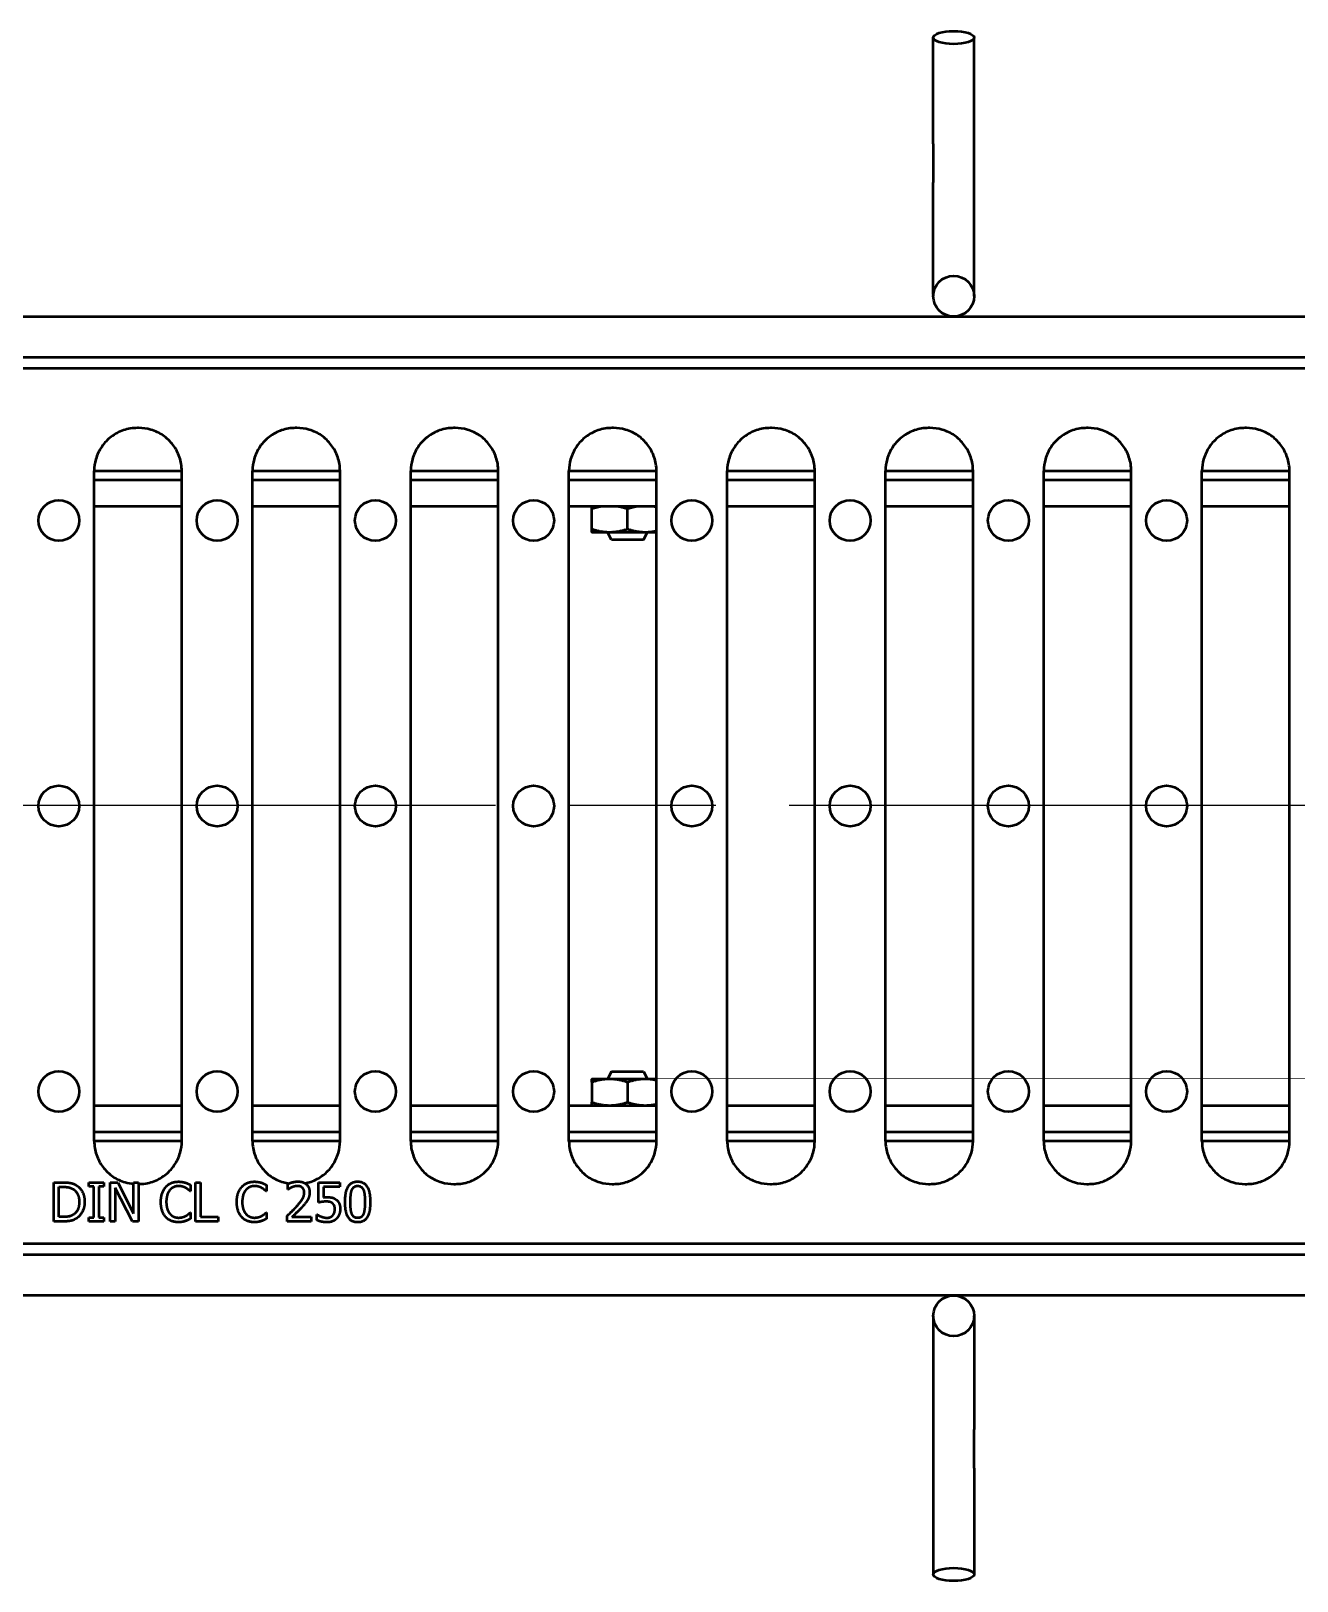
# Model space of a CAD drawing. Header units: inches. Extents: x 0 to 153, y -2 to 31.
# Drawn here: x 90.42 to 98.18, y 19.94 to 29.44 of the extents above; entities that cross this region are included whole.
import ezdxf

# ---------------------------------------------------------------- set-up
doc = ezdxf.new("R2010")
doc.units = ezdxf.units.IN
doc.header["$LTSCALE"] = 8
doc.header["$MEASUREMENT"] = 0
doc.linetypes.add('CHAIN', pattern=[0.7087, 0.4724, -0.0591, 0.1181, -0.0591])
for name, color, linetype, lineweight in [('Centerline (ANSI)', 7, 'Continuous', 25), ('grate', 30, 'Continuous', 50), ('Visible (ANSI)', 7, 'Continuous', 50)]:
    doc.layers.add(name, color=color, linetype=linetype, lineweight=lineweight)

msp = doc.modelspace()

# ---------------------------------------------------------------- linework, layer by layer
at = {"layer": 'Centerline (ANSI)', "color": 7, "linetype": 'CHAIN', "ltscale": 0.952448}
msp.add_line((152.668767, 24.694935), (26.577349, 24.694935), dxfattribs=at)
at = {"layer": 'grate', "color": 7}
for p, q in [((110.031841, 27.373388), (90.122537, 27.373388)), ((91.081045, 27.009606), (91.073332, 27.009606)), ((92.051045, 27.009606), (92.043332, 27.009606)), ((93.021045, 27.009606), (93.013332, 27.009606)), ((93.991045, 27.009606), (93.983332, 27.009606)), ((94.961045, 27.009606), (94.953332, 27.009606)), ((95.931045, 27.009606), (95.923332, 27.009606)), ((96.901045, 27.009606), (96.893332, 27.009606)), ((97.871045, 27.009606), (97.863332, 27.009606)), ((90.80887, 22.638828), (90.80887, 26.746042)), ((91.345507, 22.638828), (91.345507, 26.746042)), ((91.77887, 22.638828), (91.77887, 26.746042)), ((92.315507, 22.638828), (92.315507, 26.746042)), ((92.74887, 22.638828), (92.74887, 26.746042)), ((93.285507, 22.638828), (93.285507, 26.746042)), ((93.71887, 22.638828), (93.71887, 26.746042)), ((94.255507, 22.638828), (94.255507, 26.746042)), ((94.68887, 22.638828), (94.68887, 26.746042)), ((95.225507, 22.638828), (95.225507, 26.746042)), ((95.65887, 22.638828), (95.65887, 26.746042)), ((96.195507, 22.638828), (96.195507, 26.746042)), ((96.62887, 22.638828), (96.62887, 26.746042)), ((97.165507, 22.638828), (97.165507, 26.746042)), ((97.59887, 22.638828), (97.59887, 26.746042)), ((98.135507, 22.638828), (98.135507, 26.746042)), ((93.858189, 26.390995), (93.858189, 26.512874)), ((94.077189, 26.390995), (94.077189, 26.512874)), ((93.858189, 26.371435), (93.967689, 26.371435)), ((93.979334, 26.324935), (93.954165, 26.371435)), ((93.967689, 26.371435), (94.186689, 26.371435)), ((94.175204, 26.324935), (93.979334, 26.324935)), ((94.175204, 26.324935), (94.200372, 26.371435)), ((94.186689, 26.371435), (94.255507, 26.371435)), ((93.967689, 23.018435), (93.858189, 23.018435)), ((93.858189, 22.998874), (93.858189, 22.876995)), ((93.979334, 23.064935), (93.954165, 23.018435)), ((94.186689, 23.018435), (93.967689, 23.018435)), ((93.979334, 23.064935), (94.175204, 23.064935)), ((94.077189, 22.998874), (94.077189, 22.876995)), ((94.175204, 23.064935), (94.200372, 23.018435)), ((94.255507, 23.018435), (94.186689, 23.018435)), ((90.560624, 22.145556), (90.560624, 22.385556)), ((90.560624, 22.385556), (90.615276, 22.385556)), ((90.59252, 22.173174), (90.59252, 22.357939)), ((90.59252, 22.357939), (90.616831, 22.357939)), ((90.775146, 22.361051), (90.775146, 22.385556)), ((90.775146, 22.385556), (90.868112, 22.385556)), ((90.805681, 22.361051), (90.775146, 22.361051)), ((90.805681, 22.170062), (90.805681, 22.361051)), ((90.868112, 22.361051), (90.837577, 22.361051)), ((90.837577, 22.361051), (90.837577, 22.170062)), ((90.868112, 22.385556), (90.868112, 22.361051)), ((90.907593, 22.145556), (90.907593, 22.385556)), ((90.907593, 22.385556), (90.952909, 22.385556)), ((91.043541, 22.145556), (90.93735, 22.352493)), ((90.93735, 22.352493), (90.93735, 22.145556)), ((90.952909, 22.385556), (91.049571, 22.19554)), ((91.049571, 22.19554), (91.049571, 22.385556)), ((91.049571, 22.385556), (91.079327, 22.385556)), ((91.079327, 22.385556), (91.079327, 22.145556)), ((91.079327, 22.375264), (91.081045, 22.375264)), ((91.399457, 22.331099), (91.396929, 22.331099)), ((91.399457, 22.369608), (91.399457, 22.331099)), ((91.429214, 22.145556), (91.429214, 22.385556)), ((91.429214, 22.385556), (91.46111, 22.385556)), ((91.46111, 22.385556), (91.46111, 22.173952)), ((91.86487, 22.331099), (91.862342, 22.331099)), ((91.86487, 22.369608), (91.86487, 22.331099)), ((91.995956, 22.341991), (91.995956, 22.376221)), ((91.997707, 22.341991), (91.995956, 22.341991)), ((92.183444, 22.261861), (92.183444, 22.385556)), ((92.183444, 22.385556), (92.315114, 22.385556)), ((92.315114, 22.357355), (92.214368, 22.357355)), ((92.214368, 22.357355), (92.214368, 22.293368)), ((92.315114, 22.385556), (92.315114, 22.357355)), ((93.013332, 22.375264), (93.021045, 22.375264)), ((93.983332, 22.375264), (93.991045, 22.375264)), ((94.953332, 22.375264), (94.961045, 22.375264)), ((95.923332, 22.375264), (95.931045, 22.375264)), ((96.893332, 22.375264), (96.901045, 22.375264)), ((97.863332, 22.375264), (97.871045, 22.375264)), ((90.615859, 22.145556), (90.560624, 22.145556)), ((90.616831, 22.173174), (90.59252, 22.173174)), ((90.775146, 22.145556), (90.775146, 22.170062)), ((90.775146, 22.170062), (90.805681, 22.170062)), ((90.868112, 22.145556), (90.775146, 22.145556)), ((90.837577, 22.170062), (90.868112, 22.170062)), ((90.868112, 22.170062), (90.868112, 22.145556)), ((90.93735, 22.145556), (90.907593, 22.145556)), ((91.079327, 22.145556), (91.043541, 22.145556)), ((91.397123, 22.200013), (91.399457, 22.200013)), ((91.399457, 22.200013), (91.399457, 22.161894)), ((91.568274, 22.145556), (91.429214, 22.145556)), ((91.46111, 22.173952), (91.568274, 22.173952)), ((91.568274, 22.173952), (91.568274, 22.145556)), ((91.862537, 22.200013), (91.86487, 22.200013)), ((91.86487, 22.200013), (91.86487, 22.161894)), ((91.9909, 22.145556), (91.9909, 22.179592)), ((92.138906, 22.145556), (91.9909, 22.145556)), ((92.021045, 22.173368), (92.138906, 22.173368)), ((92.138906, 22.173368), (92.138906, 22.145556)), ((92.173525, 22.154114), (92.173525, 22.18815)), ((92.173525, 22.18815), (92.175859, 22.18815)), ((90.122537, 22.011481), (110.031841, 22.011481))]:
    msp.add_line(p, q, dxfattribs=at)
for centre in [(90.592175, 26.442435), (91.562175, 26.442435), (92.532175, 26.442435), (93.502175, 26.442435), (94.472175, 26.442435), (95.442175, 26.442435), (96.412175, 26.442435), (97.382175, 26.442435), (90.592175, 24.692435), (91.562175, 24.692435), (92.532175, 24.692435), (93.502175, 24.692435), (94.472175, 24.692435), (95.442175, 24.692435), (96.412175, 24.692435), (97.382175, 24.692435), (90.592175, 22.942435), (91.562175, 22.942435), (92.532175, 22.942435), (93.502175, 22.942435), (94.472175, 22.942435), (95.442175, 22.942435), (96.412175, 22.942435), (97.382175, 22.942435)]:
    msp.add_circle(centre, 0.125, dxfattribs=at)
for points, knots in [([(91.073332, 27.009606), (91.044413, 27.009606), (91.015114, 27.004791), (90.960949, 26.986411), (90.935321, 26.972814), (90.890451, 26.938736), (90.870603, 26.917882), (90.839005, 26.871661), (90.826822, 26.845745), (90.812346, 26.795332), (90.80887, 26.770569), (90.80887, 26.746042)], [0, 0, 0, 0, 0.2203681, 0.2203681, 0.43584837, 0.43584837, 0.64971102, 0.64971102, 0.86248458, 0.86248458, 1.04938288, 1.04938288, 1.04938288, 1.04938288]), ([(91.345507, 26.746042), (91.345507, 26.774668), (91.34074, 26.803667), (91.322554, 26.857304), (91.3091, 26.88269), (91.275347, 26.927274), (91.254655, 26.947047), (91.208662, 26.978725), (91.182789, 26.991016), (91.131763, 27.005963), (91.106278, 27.009606), (91.081045, 27.009606)], [0, 0, 0, 0, 0.21813048, 0.21813048, 0.43156713, 0.43156713, 0.64423593, 0.64423593, 0.85712066, 0.85712066, 1.04939517, 1.04939517, 1.04939517, 1.04939517]), ([(92.043332, 27.009606), (92.014413, 27.009606), (91.985114, 27.004791), (91.930949, 26.986411), (91.905321, 26.972814), (91.860451, 26.938736), (91.840603, 26.917882), (91.809005, 26.871661), (91.796822, 26.845745), (91.782346, 26.795332), (91.77887, 26.770569), (91.77887, 26.746042)], [0, 0, 0, 0, 0.2203681, 0.2203681, 0.43584837, 0.43584837, 0.64971102, 0.64971102, 0.86248458, 0.86248458, 1.04938288, 1.04938288, 1.04938288, 1.04938288]), ([(92.315507, 26.746042), (92.315507, 26.774668), (92.31074, 26.803667), (92.292554, 26.857304), (92.2791, 26.88269), (92.245347, 26.927274), (92.224655, 26.947047), (92.178662, 26.978725), (92.152789, 26.991016), (92.101763, 27.005963), (92.076278, 27.009606), (92.051045, 27.009606)], [0, 0, 0, 0, 0.21813048, 0.21813048, 0.43156713, 0.43156713, 0.64423593, 0.64423593, 0.85712066, 0.85712066, 1.04939517, 1.04939517, 1.04939517, 1.04939517]), ([(93.013332, 27.009606), (92.984413, 27.009606), (92.955114, 27.004791), (92.900949, 26.986411), (92.875321, 26.972814), (92.830451, 26.938736), (92.810603, 26.917882), (92.779005, 26.871661), (92.766822, 26.845745), (92.752346, 26.795332), (92.74887, 26.770569), (92.74887, 26.746042)], [0, 0, 0, 0, 0.2203681, 0.2203681, 0.43584837, 0.43584837, 0.64971102, 0.64971102, 0.86248458, 0.86248458, 1.04938288, 1.04938288, 1.04938288, 1.04938288]), ([(93.285507, 26.746042), (93.285507, 26.774668), (93.28074, 26.803667), (93.262554, 26.857304), (93.2491, 26.88269), (93.215347, 26.927274), (93.194655, 26.947047), (93.148662, 26.978725), (93.122789, 26.991016), (93.071763, 27.005963), (93.046278, 27.009606), (93.021045, 27.009606)], [0, 0, 0, 0, 0.21813048, 0.21813048, 0.43156713, 0.43156713, 0.64423593, 0.64423593, 0.85712066, 0.85712066, 1.04939517, 1.04939517, 1.04939517, 1.04939517]), ([(93.983332, 27.009606), (93.954413, 27.009606), (93.925114, 27.004791), (93.870949, 26.986411), (93.845321, 26.972814), (93.800451, 26.938736), (93.780603, 26.917882), (93.749005, 26.871661), (93.736822, 26.845745), (93.722346, 26.795332), (93.71887, 26.770569), (93.71887, 26.746042)], [0, 0, 0, 0, 0.2203681, 0.2203681, 0.43584837, 0.43584837, 0.64971102, 0.64971102, 0.86248458, 0.86248458, 1.04938288, 1.04938288, 1.04938288, 1.04938288]), ([(94.255507, 26.746042), (94.255507, 26.774668), (94.25074, 26.803667), (94.232554, 26.857304), (94.2191, 26.88269), (94.185347, 26.927274), (94.164655, 26.947047), (94.118662, 26.978725), (94.092789, 26.991016), (94.041763, 27.005963), (94.016278, 27.009606), (93.991045, 27.009606)], [0, 0, 0, 0, 0.21813048, 0.21813048, 0.43156713, 0.43156713, 0.64423593, 0.64423593, 0.85712066, 0.85712066, 1.04939517, 1.04939517, 1.04939517, 1.04939517]), ([(94.953332, 27.009606), (94.924413, 27.009606), (94.895114, 27.004791), (94.840949, 26.986411), (94.815321, 26.972814), (94.770451, 26.938736), (94.750603, 26.917882), (94.719005, 26.871661), (94.706822, 26.845745), (94.692346, 26.795332), (94.68887, 26.770569), (94.68887, 26.746042)], [0, 0, 0, 0, 0.2203681, 0.2203681, 0.43584837, 0.43584837, 0.64971102, 0.64971102, 0.86248458, 0.86248458, 1.04938288, 1.04938288, 1.04938288, 1.04938288]), ([(95.225507, 26.746042), (95.225507, 26.774668), (95.22074, 26.803667), (95.202554, 26.857304), (95.1891, 26.88269), (95.155347, 26.927274), (95.134655, 26.947047), (95.088662, 26.978725), (95.062789, 26.991016), (95.011763, 27.005963), (94.986278, 27.009606), (94.961045, 27.009606)], [0, 0, 0, 0, 0.21813048, 0.21813048, 0.43156713, 0.43156713, 0.64423593, 0.64423593, 0.85712066, 0.85712066, 1.04939517, 1.04939517, 1.04939517, 1.04939517]), ([(95.923332, 27.009606), (95.894413, 27.009606), (95.865114, 27.004791), (95.810949, 26.986411), (95.785321, 26.972814), (95.740451, 26.938736), (95.720603, 26.917882), (95.689005, 26.871661), (95.676822, 26.845745), (95.662346, 26.795332), (95.65887, 26.770569), (95.65887, 26.746042)], [0, 0, 0, 0, 0.2203681, 0.2203681, 0.43584837, 0.43584837, 0.64971102, 0.64971102, 0.86248458, 0.86248458, 1.04938288, 1.04938288, 1.04938288, 1.04938288]), ([(96.195507, 26.746042), (96.195507, 26.774668), (96.19074, 26.803667), (96.172554, 26.857304), (96.1591, 26.88269), (96.125347, 26.927274), (96.104655, 26.947047), (96.058662, 26.978725), (96.032789, 26.991016), (95.981763, 27.005963), (95.956278, 27.009606), (95.931045, 27.009606)], [0, 0, 0, 0, 0.21813048, 0.21813048, 0.43156713, 0.43156713, 0.64423593, 0.64423593, 0.85712066, 0.85712066, 1.04939517, 1.04939517, 1.04939517, 1.04939517]), ([(96.893332, 27.009606), (96.864413, 27.009606), (96.835114, 27.004791), (96.780949, 26.986411), (96.755321, 26.972814), (96.710451, 26.938736), (96.690603, 26.917882), (96.659005, 26.871661), (96.646822, 26.845745), (96.632346, 26.795332), (96.62887, 26.770569), (96.62887, 26.746042)], [0, 0, 0, 0, 0.2203681, 0.2203681, 0.43584837, 0.43584837, 0.64971102, 0.64971102, 0.86248458, 0.86248458, 1.04938288, 1.04938288, 1.04938288, 1.04938288]), ([(97.165507, 26.746042), (97.165507, 26.774668), (97.16074, 26.803667), (97.142554, 26.857304), (97.1291, 26.88269), (97.095347, 26.927274), (97.074655, 26.947047), (97.028662, 26.978725), (97.002789, 26.991016), (96.951763, 27.005963), (96.926278, 27.009606), (96.901045, 27.009606)], [0, 0, 0, 0, 0.21813048, 0.21813048, 0.43156713, 0.43156713, 0.64423593, 0.64423593, 0.85712066, 0.85712066, 1.04939517, 1.04939517, 1.04939517, 1.04939517]), ([(97.863332, 27.009606), (97.834413, 27.009606), (97.805114, 27.004791), (97.750949, 26.986411), (97.725321, 26.972814), (97.680451, 26.938736), (97.660603, 26.917882), (97.629005, 26.871661), (97.616822, 26.845745), (97.602346, 26.795332), (97.59887, 26.770569), (97.59887, 26.746042)], [0, 0, 0, 0, 0.2203681, 0.2203681, 0.43584837, 0.43584837, 0.64971102, 0.64971102, 0.86248458, 0.86248458, 1.04938288, 1.04938288, 1.04938288, 1.04938288]), ([(98.135507, 26.746042), (98.135507, 26.774668), (98.13074, 26.803667), (98.112554, 26.857304), (98.0991, 26.88269), (98.065347, 26.927274), (98.044655, 26.947047), (97.998662, 26.978725), (97.972789, 26.991016), (97.921763, 27.005963), (97.896278, 27.009606), (97.871045, 27.009606)], [0, 0, 0, 0, 0.21813048, 0.21813048, 0.43156713, 0.43156713, 0.64423593, 0.64423593, 0.85712066, 0.85712066, 1.04939517, 1.04939517, 1.04939517, 1.04939517]), ([(90.80887, 22.638828), (90.80887, 22.610202), (90.813638, 22.581202), (90.831824, 22.527565), (90.845277, 22.502179), (90.87903, 22.457595), (90.899723, 22.437822), (90.945716, 22.406144), (90.971588, 22.393854), (91.015022, 22.38113), (91.032243, 22.377887), (91.049571, 22.376332)], [0, 0, 0, 0, 0.218130476, 0.218130476, 0.431567125, 0.431567125, 0.644235928, 0.644235928, 0.857120656, 0.857120656, 0.989109878, 0.989109878, 0.989109878, 0.989109878]), ([(91.081045, 22.375264), (91.109965, 22.375264), (91.139263, 22.380079), (91.193428, 22.398458), (91.219056, 22.412055), (91.263926, 22.446133), (91.283775, 22.466988), (91.315372, 22.513208), (91.327556, 22.539124), (91.342032, 22.589537), (91.345507, 22.6143), (91.345507, 22.638828)], [0, 0, 0, 0, 0.2203681, 0.2203681, 0.43584837, 0.43584837, 0.64971102, 0.64971102, 0.86248458, 0.86248458, 1.04938288, 1.04938288, 1.04938288, 1.04938288]), ([(91.77887, 22.638828), (91.77887, 22.610202), (91.783638, 22.581202), (91.801824, 22.527565), (91.815277, 22.502179), (91.84903, 22.457595), (91.869723, 22.437822), (91.915716, 22.406144), (91.941588, 22.393854), (91.979161, 22.382847), (91.990174, 22.380376), (92.001304, 22.378604)], [0, 0, 0, 0, 0.218130476, 0.218130476, 0.431567125, 0.431567125, 0.644235928, 0.644235928, 0.857120656, 0.857120656, 0.94257359, 0.94257359, 0.94257359, 0.94257359]), ([(92.100714, 22.379945), (92.112922, 22.382254), (92.12496, 22.385405), (92.163428, 22.398458), (92.189056, 22.412055), (92.233926, 22.446133), (92.253775, 22.466988), (92.285372, 22.513208), (92.297556, 22.539124), (92.312032, 22.589537), (92.315507, 22.6143), (92.315507, 22.638828)], [0.126306541, 0.126306541, 0.126306541, 0.126306541, 0.220368103, 0.220368103, 0.435848367, 0.435848367, 0.649711024, 0.649711024, 0.862484575, 0.862484575, 1.049382875, 1.049382875, 1.049382875, 1.049382875]), ([(92.74887, 22.638828), (92.74887, 22.610202), (92.753638, 22.581202), (92.771824, 22.527565), (92.785277, 22.502179), (92.81903, 22.457595), (92.839723, 22.437822), (92.885716, 22.406144), (92.911588, 22.393854), (92.962614, 22.378906), (92.9881, 22.375264), (93.013332, 22.375264)], [0, 0, 0, 0, 0.21813048, 0.21813048, 0.43156713, 0.43156713, 0.64423593, 0.64423593, 0.85712066, 0.85712066, 1.04939517, 1.04939517, 1.04939517, 1.04939517]), ([(93.021045, 22.375264), (93.049965, 22.375264), (93.079263, 22.380079), (93.133428, 22.398458), (93.159056, 22.412055), (93.203926, 22.446133), (93.223775, 22.466988), (93.255372, 22.513208), (93.267556, 22.539124), (93.282032, 22.589537), (93.285507, 22.6143), (93.285507, 22.638828)], [0, 0, 0, 0, 0.2203681, 0.2203681, 0.43584837, 0.43584837, 0.64971102, 0.64971102, 0.86248458, 0.86248458, 1.04938288, 1.04938288, 1.04938288, 1.04938288]), ([(93.71887, 22.638828), (93.71887, 22.610202), (93.723638, 22.581202), (93.741824, 22.527565), (93.755277, 22.502179), (93.78903, 22.457595), (93.809723, 22.437822), (93.855716, 22.406144), (93.881588, 22.393854), (93.932614, 22.378906), (93.9581, 22.375264), (93.983332, 22.375264)], [0, 0, 0, 0, 0.21813048, 0.21813048, 0.43156713, 0.43156713, 0.64423593, 0.64423593, 0.85712066, 0.85712066, 1.04939517, 1.04939517, 1.04939517, 1.04939517]), ([(93.991045, 22.375264), (94.019965, 22.375264), (94.049263, 22.380079), (94.103428, 22.398458), (94.129056, 22.412055), (94.173926, 22.446133), (94.193775, 22.466988), (94.225372, 22.513208), (94.237556, 22.539124), (94.252032, 22.589537), (94.255507, 22.6143), (94.255507, 22.638828)], [0, 0, 0, 0, 0.2203681, 0.2203681, 0.43584837, 0.43584837, 0.64971102, 0.64971102, 0.86248458, 0.86248458, 1.04938288, 1.04938288, 1.04938288, 1.04938288]), ([(94.68887, 22.638828), (94.68887, 22.610202), (94.693638, 22.581202), (94.711824, 22.527565), (94.725277, 22.502179), (94.75903, 22.457595), (94.779723, 22.437822), (94.825716, 22.406144), (94.851588, 22.393854), (94.902614, 22.378906), (94.9281, 22.375264), (94.953332, 22.375264)], [0, 0, 0, 0, 0.21813048, 0.21813048, 0.43156713, 0.43156713, 0.64423593, 0.64423593, 0.85712066, 0.85712066, 1.04939517, 1.04939517, 1.04939517, 1.04939517]), ([(94.961045, 22.375264), (94.989965, 22.375264), (95.019263, 22.380079), (95.073428, 22.398458), (95.099056, 22.412055), (95.143926, 22.446133), (95.163775, 22.466988), (95.195372, 22.513208), (95.207556, 22.539124), (95.222032, 22.589537), (95.225507, 22.6143), (95.225507, 22.638828)], [0, 0, 0, 0, 0.2203681, 0.2203681, 0.43584837, 0.43584837, 0.64971102, 0.64971102, 0.86248458, 0.86248458, 1.04938288, 1.04938288, 1.04938288, 1.04938288]), ([(95.65887, 22.638828), (95.65887, 22.610202), (95.663638, 22.581202), (95.681824, 22.527565), (95.695277, 22.502179), (95.72903, 22.457595), (95.749723, 22.437822), (95.795716, 22.406144), (95.821588, 22.393854), (95.872614, 22.378906), (95.8981, 22.375264), (95.923332, 22.375264)], [0, 0, 0, 0, 0.21813048, 0.21813048, 0.43156713, 0.43156713, 0.64423593, 0.64423593, 0.85712066, 0.85712066, 1.04939517, 1.04939517, 1.04939517, 1.04939517]), ([(95.931045, 22.375264), (95.959965, 22.375264), (95.989263, 22.380079), (96.043428, 22.398458), (96.069056, 22.412055), (96.113926, 22.446133), (96.133775, 22.466988), (96.165372, 22.513208), (96.177556, 22.539124), (96.192032, 22.589537), (96.195507, 22.6143), (96.195507, 22.638828)], [0, 0, 0, 0, 0.2203681, 0.2203681, 0.43584837, 0.43584837, 0.64971102, 0.64971102, 0.86248458, 0.86248458, 1.04938288, 1.04938288, 1.04938288, 1.04938288]), ([(96.62887, 22.638828), (96.62887, 22.610202), (96.633638, 22.581202), (96.651824, 22.527565), (96.665277, 22.502179), (96.69903, 22.457595), (96.719723, 22.437822), (96.765716, 22.406144), (96.791588, 22.393854), (96.842614, 22.378906), (96.8681, 22.375264), (96.893332, 22.375264)], [0, 0, 0, 0, 0.21813048, 0.21813048, 0.43156713, 0.43156713, 0.64423593, 0.64423593, 0.85712066, 0.85712066, 1.04939517, 1.04939517, 1.04939517, 1.04939517]), ([(96.901045, 22.375264), (96.929965, 22.375264), (96.959263, 22.380079), (97.013428, 22.398458), (97.039056, 22.412055), (97.083926, 22.446133), (97.103775, 22.466988), (97.135372, 22.513208), (97.147556, 22.539124), (97.162032, 22.589537), (97.165507, 22.6143), (97.165507, 22.638828)], [0, 0, 0, 0, 0.2203681, 0.2203681, 0.43584837, 0.43584837, 0.64971102, 0.64971102, 0.86248458, 0.86248458, 1.04938288, 1.04938288, 1.04938288, 1.04938288]), ([(97.59887, 22.638828), (97.59887, 22.610202), (97.603638, 22.581202), (97.621824, 22.527565), (97.635277, 22.502179), (97.66903, 22.457595), (97.689723, 22.437822), (97.735716, 22.406144), (97.761588, 22.393854), (97.812614, 22.378906), (97.8381, 22.375264), (97.863332, 22.375264)], [0, 0, 0, 0, 0.21813048, 0.21813048, 0.43156713, 0.43156713, 0.64423593, 0.64423593, 0.85712066, 0.85712066, 1.04939517, 1.04939517, 1.04939517, 1.04939517]), ([(97.871045, 22.375264), (97.899965, 22.375264), (97.929263, 22.380079), (97.983428, 22.398458), (98.009056, 22.412055), (98.053926, 22.446133), (98.073775, 22.466988), (98.105372, 22.513208), (98.117556, 22.539124), (98.132032, 22.589537), (98.135507, 22.6143), (98.135507, 22.638828)], [0, 0, 0, 0, 0.2203681, 0.2203681, 0.43584837, 0.43584837, 0.64971102, 0.64971102, 0.86248458, 0.86248458, 1.04938288, 1.04938288, 1.04938288, 1.04938288])]:
    msp.add_open_spline(points, degree=3, knots=knots, dxfattribs=at)
for points, weights in [([(93.913826, 26.527435), (93.887468, 26.522634), (93.858189, 26.512874)], [1.01896927496, 1.01858415614, 1]), ([(93.858189, 26.512874), (93.858189, 26.522634), (93.858189, 26.527435)], [1, 1.01858415614, 1.01896927496]), ([(94.077189, 26.512874), (94.04791, 26.522634), (94.021551, 26.527435)], [1, 1.01858415614, 1.01896927496]), ([(94.132826, 26.527435), (94.106468, 26.522634), (94.077189, 26.512874)], [1.01896927496, 1.01858415614, 1]), ([(94.255507, 26.524368), (94.247943, 26.526088), (94.240551, 26.527435)], [1.01732124703, 1.01886124663, 1.01896927496]), ([(93.858189, 26.390995), (93.91687, 26.371435), (93.967689, 26.371435)], [1, 1.0379548493, 1]), ([(93.858189, 26.371435), (93.858189, 26.371435), (93.858189, 26.390995)], [1, 1.0379548493, 1]), ([(93.967689, 26.371435), (94.018508, 26.371435), (94.077189, 26.390995)], [1, 1.0379548493, 1]), ([(94.077189, 26.390995), (94.13587, 26.371435), (94.186689, 26.371435)], [1, 1.0379548493, 1]), ([(94.186689, 26.371435), (94.220034, 26.371435), (94.255507, 26.379501)], [1, 1.02458366992, 1.01732124703]), ([(93.858189, 22.998874), (93.858189, 23.018435), (93.858189, 23.018435)], [1, 1.0379548493, 1]), ([(93.967689, 23.018435), (93.91687, 23.018435), (93.858189, 22.998874)], [1, 1.0379548493, 1]), ([(94.077189, 22.998874), (94.018508, 23.018435), (93.967689, 23.018435)], [1, 1.0379548493, 1]), ([(94.186689, 23.018435), (94.13587, 23.018435), (94.077189, 22.998874)], [1, 1.0379548493, 1]), ([(94.255507, 23.010368), (94.220034, 23.018435), (94.186689, 23.018435)], [1.01732124703, 1.02458366992, 1]), ([(93.858189, 22.876995), (93.91687, 22.857435), (93.967689, 22.857435)], [1, 1.0379548493, 1]), ([(93.858189, 22.857435), (93.858189, 22.857435), (93.858189, 22.876995)], [1, 1.0379548493, 1]), ([(93.967689, 22.857435), (94.018508, 22.857435), (94.077189, 22.876995)], [1, 1.0379548493, 1]), ([(94.077189, 22.876995), (94.13587, 22.857435), (94.186689, 22.857435)], [1, 1.0379548493, 1]), ([(94.186689, 22.857435), (94.220034, 22.857435), (94.255507, 22.865501)], [1, 1.02458366992, 1.01732124703])]:
    msp.add_rational_spline(points, weights, degree=2, dxfattribs=at)
for points in [[(90.615276, 22.385556), (90.649117, 22.385556), (90.687626, 22.375443), (90.70124, 22.366496)], [(90.616831, 22.357939), (90.63842, 22.357939), (90.667399, 22.351132), (90.680235, 22.343547)], [(90.680235, 22.343547), (90.698323, 22.332461), (90.716605, 22.293368), (90.716605, 22.265751)], [(90.70124, 22.366496), (90.724384, 22.351132), (90.749862, 22.30037), (90.749862, 22.265362)], [(91.217415, 22.265362), (91.217415, 22.295508), (91.23278, 22.34024), (91.247366, 22.356772)], [(91.247366, 22.356772), (91.261759, 22.372915), (91.301045, 22.389835), (91.325357, 22.389835)], [(91.272066, 22.337906), (91.261953, 22.325654), (91.250673, 22.288506), (91.250673, 22.265362)], [(91.325162, 22.362607), (91.309797, 22.362607), (91.282374, 22.349965), (91.272066, 22.337906)], [(91.369895, 22.351132), (91.360754, 22.356188), (91.339165, 22.362607), (91.325162, 22.362607)], [(91.325357, 22.389835), (91.337415, 22.389835), (91.358614, 22.386334), (91.367561, 22.383612)], [(91.367561, 22.383612), (91.37534, 22.381083), (91.391483, 22.373887), (91.399457, 22.369608)], [(91.396929, 22.331099), (91.39265, 22.334989), (91.379425, 22.345881), (91.369895, 22.351132)], [(91.682828, 22.265362), (91.682828, 22.295508), (91.698193, 22.34024), (91.71278, 22.356772)], [(91.71278, 22.356772), (91.727172, 22.372915), (91.766459, 22.389835), (91.79077, 22.389835)], [(91.73748, 22.337906), (91.727366, 22.325654), (91.716086, 22.288506), (91.716086, 22.265362)], [(91.790575, 22.362607), (91.775211, 22.362607), (91.747788, 22.349965), (91.73748, 22.337906)], [(91.835308, 22.351132), (91.826167, 22.356188), (91.804579, 22.362607), (91.790575, 22.362607)], [(91.79077, 22.389835), (91.802828, 22.389835), (91.824028, 22.386334), (91.832974, 22.383612)], [(91.832974, 22.383612), (91.840754, 22.381083), (91.856896, 22.373887), (91.86487, 22.369608)], [(91.862342, 22.331099), (91.858063, 22.334989), (91.844838, 22.345881), (91.835308, 22.351132)], [(91.995956, 22.376221), (92.005875, 22.381083), (92.041467, 22.390613), (92.057415, 22.390613)], [(92.021045, 22.355216), (92.014238, 22.352493), (92.001596, 22.344714), (91.997707, 22.341991)], [(92.055081, 22.362801), (92.046524, 22.362801), (92.02902, 22.358522), (92.021045, 22.355216)], [(92.084449, 22.353077), (92.078809, 22.357939), (92.064028, 22.362801), (92.055081, 22.362801)], [(92.057415, 22.390613), (92.091062, 22.390613), (92.128987, 22.355022), (92.128987, 22.324681)], [(92.096313, 22.322931), (92.096313, 22.333044), (92.090089, 22.348214), (92.084449, 22.353077)], [(92.34701, 22.265362), (92.34701, 22.330321), (92.384546, 22.390419), (92.423833, 22.390419)], [(92.379684, 22.265362), (92.379684, 22.288895), (92.383185, 22.326237), (92.388047, 22.33849)], [(92.388047, 22.33849), (92.393104, 22.351132), (92.410413, 22.363774), (92.423833, 22.363774)], [(92.423833, 22.390419), (92.463314, 22.390419), (92.500462, 22.328182), (92.500462, 22.265556)], [(92.423833, 22.363774), (92.437253, 22.363774), (92.454173, 22.351132), (92.459036, 22.338879)], [(92.459036, 22.338879), (92.463898, 22.326626), (92.467788, 22.290257), (92.467788, 22.265556)], [(90.716605, 22.265751), (90.716605, 22.237744), (90.699878, 22.200402), (90.683152, 22.189122)], [(90.749862, 22.265362), (90.749862, 22.232493), (90.723217, 22.179592), (90.700851, 22.164811)], [(91.247561, 22.172785), (91.233169, 22.188344), (91.217415, 22.235022), (91.217415, 22.265362)], [(91.250673, 22.265362), (91.250673, 22.240662), (91.262537, 22.20507), (91.272844, 22.192817)], [(91.712974, 22.172785), (91.698582, 22.188344), (91.682828, 22.235022), (91.682828, 22.265362)], [(91.716086, 22.265362), (91.716086, 22.240662), (91.72795, 22.20507), (91.738258, 22.192817)], [(91.9909, 22.179592), (92.006848, 22.194568), (92.035243, 22.22238), (92.048857, 22.237355)], [(92.084449, 22.235605), (92.069279, 22.219073), (92.032131, 22.183676), (92.021045, 22.173368)], [(92.048857, 22.237355), (92.07628, 22.267501), (92.096313, 22.303676), (92.096313, 22.322931)], [(92.11654, 22.276642), (92.110705, 22.26614), (92.093784, 22.245524), (92.084449, 22.235605)], [(92.128987, 22.324681), (92.128987, 22.310483), (92.122374, 22.286756), (92.11654, 22.276642)], [(92.2309, 22.267696), (92.217674, 22.267696), (92.191418, 22.263612), (92.183444, 22.261861)], [(92.214368, 22.293368), (92.220203, 22.294146), (92.231483, 22.29473), (92.236151, 22.29473)], [(92.270186, 22.25661), (92.263379, 22.262639), (92.243152, 22.267696), (92.2309, 22.267696)], [(92.236151, 22.29473), (92.254627, 22.29473), (92.280105, 22.288701), (92.291775, 22.279754)], [(92.283801, 22.221991), (92.283801, 22.234827), (92.276799, 22.251164), (92.270186, 22.25661)], [(92.291775, 22.279754), (92.303639, 22.270808), (92.316475, 22.243579), (92.316475, 22.221796)], [(92.423833, 22.1405), (92.384157, 22.1405), (92.34701, 22.202153), (92.34701, 22.265362)], [(92.387853, 22.193012), (92.382796, 22.206237), (92.379684, 22.240078), (92.379684, 22.265362)], [(92.500462, 22.265556), (92.500462, 22.200986), (92.462926, 22.1405), (92.423833, 22.1405)], [(92.467788, 22.265556), (92.467788, 22.240856), (92.463898, 22.204292), (92.45923, 22.192428)], [(90.700851, 22.164811), (90.682569, 22.153336), (90.645032, 22.145556), (90.615859, 22.145556)], [(90.683152, 22.189122), (90.670122, 22.179981), (90.638031, 22.173174), (90.616831, 22.173174)], [(91.324773, 22.141278), (91.301434, 22.141278), (91.261953, 22.157031), (91.247561, 22.172785)], [(91.272844, 22.192817), (91.282958, 22.180953), (91.309992, 22.168895), (91.325162, 22.168895)], [(91.367561, 22.148279), (91.357058, 22.144778), (91.339165, 22.141278), (91.324773, 22.141278)], [(91.325162, 22.168895), (91.338971, 22.168895), (91.362504, 22.175702), (91.371645, 22.180759)], [(91.399457, 22.161894), (91.391483, 22.158198), (91.37748, 22.151391), (91.367561, 22.148279)], [(91.371645, 22.180759), (91.380397, 22.185816), (91.393428, 22.196318), (91.397123, 22.200013)], [(91.790186, 22.141278), (91.766848, 22.141278), (91.727366, 22.157031), (91.712974, 22.172785)], [(91.738258, 22.192817), (91.748371, 22.180953), (91.775405, 22.168895), (91.790575, 22.168895)], [(91.832974, 22.148279), (91.822472, 22.144778), (91.804579, 22.141278), (91.790186, 22.141278)], [(91.790575, 22.168895), (91.804384, 22.168895), (91.827917, 22.175702), (91.837058, 22.180759)], [(91.86487, 22.161894), (91.856896, 22.158198), (91.842893, 22.151391), (91.832974, 22.148279)], [(91.837058, 22.180759), (91.84581, 22.185816), (91.858841, 22.196318), (91.862537, 22.200013)], [(92.236345, 22.1405), (92.21923, 22.1405), (92.185778, 22.148085), (92.173525, 22.154114)], [(92.175859, 22.18815), (92.179554, 22.185427), (92.193363, 22.178425), (92.201726, 22.175313)], [(92.201726, 22.175313), (92.211256, 22.172007), (92.22701, 22.168312), (92.236929, 22.168312)], [(92.295276, 22.164033), (92.285162, 22.153141), (92.255016, 22.1405), (92.236345, 22.1405)], [(92.236929, 22.168312), (92.246653, 22.168312), (92.264935, 22.175313), (92.271548, 22.182898)], [(92.271548, 22.182898), (92.277577, 22.190094), (92.283801, 22.209154), (92.283801, 22.221991)], [(92.316475, 22.221796), (92.316475, 22.204487), (92.305389, 22.174924), (92.295276, 22.164033)], [(92.423833, 22.167145), (92.40983, 22.167145), (92.39252, 22.180565), (92.387853, 22.193012)], [(92.45923, 22.192428), (92.454368, 22.179787), (92.437058, 22.167145), (92.423833, 22.167145)]]:
    msp.add_open_spline(points, degree=2, dxfattribs=at)
at = {"layer": 'Visible (ANSI)', "color": 7}
for p, q in [((95.952189, 28.751769), (95.952189, 29.402783)), ((96.202189, 28.751769), (96.202189, 29.402783)), ((95.952189, 28.751769), (95.952189, 28.51395)), ((96.202189, 28.51395), (96.202189, 28.751769)), ((95.952189, 27.827385), (95.952189, 28.51395)), ((96.202189, 27.827385), (96.202189, 28.51395)), ((95.952189, 27.827385), (95.952189, 27.817435)), ((96.202189, 27.817435), (96.202189, 27.827385)), ((30.077189, 27.692435), (150.077189, 27.692435)), ((150.077189, 27.442435), (30.077189, 27.442435)), ((90.808874, 26.747435), (91.345503, 26.747435)), ((91.778874, 26.747435), (92.315503, 26.747435)), ((92.748874, 26.747435), (93.285503, 26.747435)), ((93.718874, 26.747435), (94.255503, 26.747435)), ((94.688874, 26.747435), (95.225503, 26.747435)), ((95.658874, 26.747435), (96.195503, 26.747435)), ((96.628874, 26.747435), (97.165503, 26.747435)), ((97.598874, 26.747435), (98.135503, 26.747435)), ((90.80887, 26.692435), (91.345507, 26.692435)), ((91.77887, 26.692435), (92.315507, 26.692435)), ((92.74887, 26.692435), (93.285507, 26.692435)), ((93.71887, 26.692435), (94.255507, 26.692435)), ((94.68887, 26.692435), (95.225507, 26.692435)), ((95.65887, 26.692435), (96.195507, 26.692435)), ((96.62887, 26.692435), (97.165507, 26.692435)), ((97.59887, 26.692435), (98.135507, 26.692435)), ((91.345507, 26.527435), (90.80887, 26.527435)), ((92.315507, 26.527435), (91.77887, 26.527435)), ((93.285507, 26.527435), (92.74887, 26.527435)), ((94.255507, 26.527435), (93.71887, 26.527435)), ((95.225507, 26.527435), (94.68887, 26.527435)), ((96.195507, 26.527435), (95.65887, 26.527435)), ((97.165507, 26.527435), (96.62887, 26.527435)), ((98.135507, 26.527435), (97.59887, 26.527435)), ((90.80887, 22.857435), (91.345507, 22.857435)), ((91.77887, 22.857435), (92.315507, 22.857435)), ((92.74887, 22.857435), (93.285507, 22.857435)), ((93.71887, 22.857435), (94.255507, 22.857435)), ((94.68887, 22.857435), (95.225507, 22.857435)), ((95.65887, 22.857435), (96.195507, 22.857435)), ((96.62887, 22.857435), (97.165507, 22.857435)), ((97.59887, 22.857435), (98.135507, 22.857435)), ((91.345507, 22.692435), (90.80887, 22.692435)), ((91.345503, 22.637435), (90.808874, 22.637435)), ((92.315507, 22.692435), (91.77887, 22.692435)), ((92.315503, 22.637435), (91.778874, 22.637435)), ((93.285507, 22.692435), (92.74887, 22.692435)), ((93.285503, 22.637435), (92.748874, 22.637435)), ((94.255507, 22.692435), (93.71887, 22.692435)), ((94.255503, 22.637435), (93.718874, 22.637435)), ((95.225507, 22.692435), (94.68887, 22.692435)), ((95.225503, 22.637435), (94.688874, 22.637435)), ((96.195507, 22.692435), (95.65887, 22.692435)), ((96.195503, 22.637435), (95.658874, 22.637435)), ((97.165507, 22.692435), (96.62887, 22.692435)), ((97.165503, 22.637435), (96.628874, 22.637435)), ((98.135507, 22.692435), (97.59887, 22.692435)), ((98.135503, 22.637435), (97.598874, 22.637435)), ((30.077189, 21.942435), (150.077189, 21.942435)), ((150.077189, 21.692435), (30.077189, 21.692435)), ((95.952189, 21.567435), (95.952189, 21.557484)), ((96.202189, 21.557484), (96.202189, 21.567435)), ((95.952189, 21.557484), (95.952189, 20.870919)), ((96.202189, 21.557484), (96.202189, 20.870919)), ((95.952189, 20.870919), (95.952189, 20.6331)), ((96.202189, 20.6331), (96.202189, 20.870919)), ((95.952189, 20.6331), (95.952189, 19.982086)), ((96.202189, 20.6331), (96.202189, 19.982086))]:
    msp.add_line(p, q, dxfattribs=at)
for centre in [(96.077189, 27.817435), (96.077189, 21.567435)]:
    msp.add_circle(centre, 0.125, dxfattribs=at)
for centre, major_axis in [((96.077189, 29.402783), (0.125, 0)), ((96.077189, 19.982086), (-0.125, 0))]:
    msp.add_ellipse(centre, major_axis=major_axis, ratio=0.32143947, dxfattribs=at)

doc.saveas('drawing.dxf')
